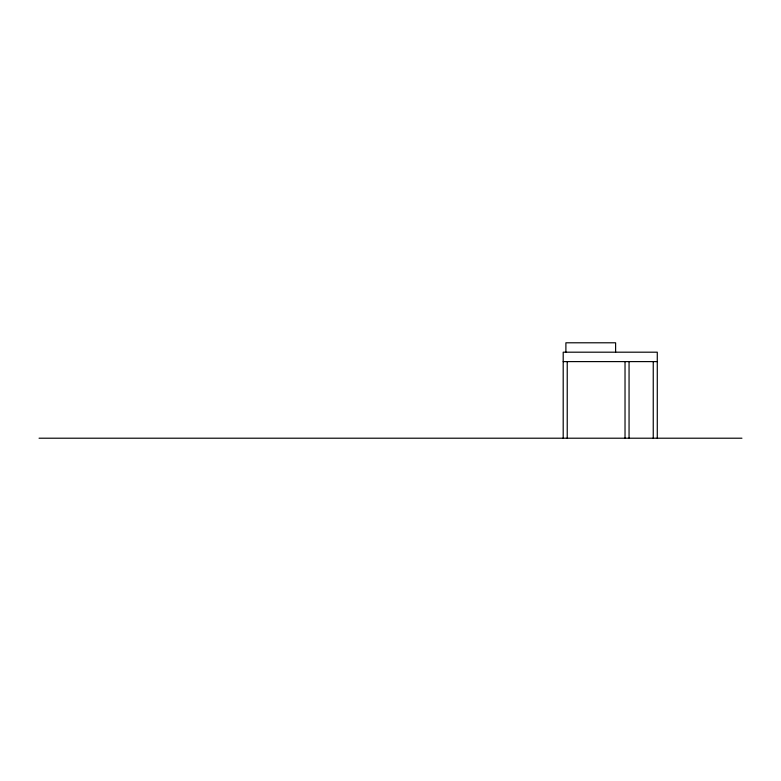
<?xml version="1.0" encoding="UTF-8"?>
<svg xmlns="http://www.w3.org/2000/svg" width="781" height="781" viewBox="0 0 781 781"><rect width="100%" height="100%" fill="white"/><g stroke="black" fill="none" stroke-linecap="round" stroke-linejoin="round"><path stroke-width="1.17" d="M563.199 361.603L657.28 361.603M39.05 438.209L741.95 438.209M657.28 438.209L657.28 352.192L563.199 352.192L563.199 438.209M653.248 361.603L653.248 438.209M629.056 361.603L629.056 438.209M625.025 361.603L625.025 438.209M615.613 352.192L615.613 342.791L565.893 342.791L565.893 352.192M567.231 361.603L567.231 438.209"/></g></svg>
